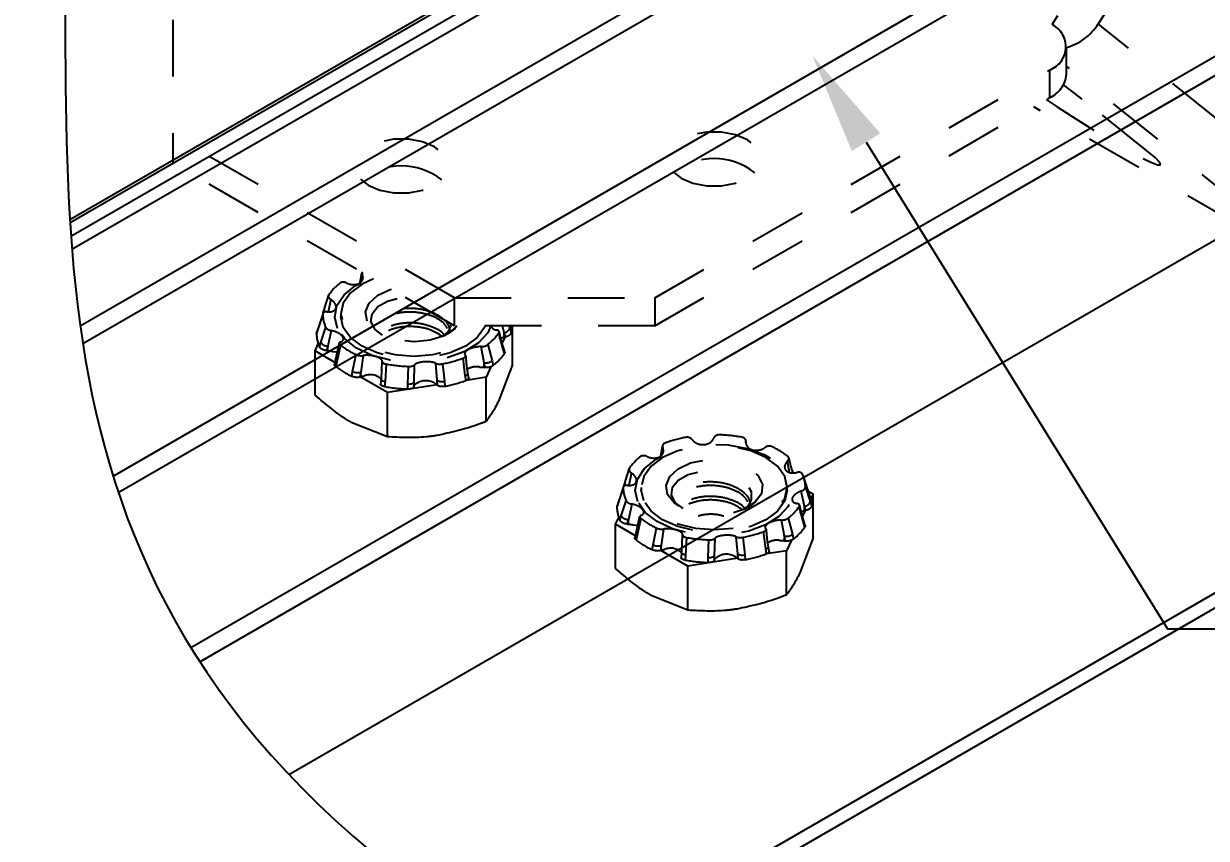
# Model space of a CAD drawing. Extents: x 0 to 11.5, y -11.3 to 0.
# Drawn here: x 1.053 to 3.141, y -7.385 to -5.948 of the extents above; entities that cross this region are included whole.
import ezdxf
from ezdxf import colors
from ezdxf.entities.mleader import LeaderData, LeaderLine
from ezdxf.math import Vec2, Vec3

# ---------------------------------------------------------------- set-up
doc = ezdxf.new("R2010")
doc.units = 0
doc.header["$LTSCALE"] = 0.5
doc.header["$MEASUREMENT"] = 0
doc.linetypes.add('HIDDEN2', pattern=[0.1875, 0.125, -0.0625])
for name, color, linetype in [('Brackets', 181, 'CONTINUOUS'), ('Dimension', 10, 'CONTINUOUS'), ('FAB DWG', 221, 'CONTINUOUS'), ('Hardware', 242, 'CONTINUOUS'), ('Housing', 150, 'CONTINUOUS')]:
    doc.layers.add(name, color=color, linetype=linetype)
doc.styles.get("Standard").update_dxf_attribs({"font": 'arial.ttf'})

msp = doc.modelspace()

# ---------------------------------------------------------------- linework, layer by layer
at = {"layer": 'Brackets', "linetype": 'HIDDEN2', "transparency": 16777216}
for p, q in [((2.976, -5.9078), (2.9497, -5.9485)), ((1.3164, -5.941), (1.3164, -6.1451)), ((2.8779, -5.9343), (2.8678, -5.95)), ((3.4718, -6.3658), (2.9497, -5.9485)), ((2.8937, -6.0376), (2.8937, -5.9888)), ((2.1672, -6.432), (2.8644, -6.0296)), ((2.8644, -6.0784), (2.8644, -6.0296)), ((3.3676, -6.4016), (2.8937, -6.0229)), ((2.1672, -6.4809), (2.8644, -6.0784)), ((3.3676, -6.4016), (2.8361, -6.0948)), ((3.0352, -6.1719), (2.9215, -6.0811)), ((1.8136, -6.432), (1.3164, -6.1451)), ((1.3164, -6.1451), (1.3164, -6.1939)), ((1.8136, -6.4809), (1.3164, -6.1939)), ((1.8136, -6.432), (2.1672, -6.432)), ((1.8136, -6.4809), (1.8136, -6.432)), ((2.1672, -6.432), (2.1672, -6.4809)), ((2.1672, -6.4809), (1.8136, -6.4809))]:
    msp.add_line(p, q, dxfattribs=at)
at = {"layer": 'Brackets', "linetype": 'HIDDEN2', "transparency": 16777216, "flags": 128}
for points in [[(2.9215, -6.0811), (2.9009, -6.0652), (2.8885, -6.0561)], [(2.8581, -6.0821), (2.8772, -6.0948), (2.9101, -6.1161), (2.9427, -6.1365), (2.9735, -6.1551), (3.0012, -6.1711), (3.0246, -6.1838), (3.0427, -6.1926), (3.0546, -6.1972), (3.0599, -6.1973), (3.0584, -6.193), (3.05, -6.1844), (3.0352, -6.1719)], [(1.661, -6.2332), (1.682, -6.242), (1.7067, -6.2466), (1.7327, -6.2466), (1.7574, -6.242), (1.7784, -6.2332), (1.7936, -6.221), (1.8017, -6.2068), (1.8017, -6.1918), (1.7936, -6.1775), (1.7784, -6.1654), (1.7574, -6.1566), (1.7327, -6.152), (1.7067, -6.152), (1.682, -6.1566), (1.661, -6.1654), (1.6457, -6.1775), (1.6377, -6.1918), (1.6377, -6.2068), (1.6457, -6.221), (1.661, -6.2332)], [(2.2134, -6.2204), (2.2344, -6.2292), (2.2591, -6.2339), (2.2851, -6.2339), (2.3098, -6.2292), (2.3308, -6.2204), (2.3461, -6.2083), (2.3541, -6.194), (2.3541, -6.179), (2.3461, -6.1648), (2.3308, -6.1527), (2.3098, -6.1439), (2.2851, -6.1392), (2.2591, -6.1392), (2.2344, -6.1439), (2.2134, -6.1527), (2.1982, -6.1648), (2.1901, -6.179), (2.1901, -6.194), (2.1982, -6.2083), (2.2134, -6.2204)]]:
    msp.add_lwpolyline(points, dxfattribs=at)
at = {"layer": 'Brackets', "linetype": 'HIDDEN2', "transparency": 16777216}
for centre, radius, start, end in [((2.849, -5.9888), 0.0436, 290.7714, 69.2286), ((2.8687, -5.8976), 0.0956, 285.1541, 327.8598), ((2.8437, -6.0326), 0.0503, 294.3654, 354.301), ((1.7197, -6.3139), 0.115, 51.631, 128.369), ((2.2721, -6.3011), 0.115, 51.631, 128.369)]:
    msp.add_arc(centre, radius, start, end, dxfattribs=at)
at = {"layer": 'Dimension', "transparency": 16777216}
msp.add_open_spline([(0, -4.0936), (1.1213, -4.6095), (1.1264, -5.9583), (1.1315, -7.3071), (2.4049, -7.8321)], degree=3, knots=[0.0416, 0.0416, 0.0416, 0.0416, 1, 2, 2, 2, 2], dxfattribs=at)
at = {"layer": 'Hardware', "linetype": 'HIDDEN2', "transparency": 16777216}
for p, q in [((1.6497, -6.3887), (1.6461, -6.4085)), ((1.6508, -6.3903), (1.6494, -6.4029)), ((1.5842, -6.4503), (1.592, -6.4263)), ((1.5842, -6.4503), (1.5837, -6.4513)), ((1.5955, -6.4348), (1.5909, -6.4565)), ((1.5809, -6.4606), (1.5724, -6.4873)), ((1.5837, -6.4513), (1.5814, -6.4584)), ((1.6129, -6.4601), (1.6129, -6.4647)), ((1.6173, -6.484), (1.6129, -6.4647)), ((1.5724, -6.4873), (1.5699, -6.4947)), ((1.5725, -6.4862), (1.5701, -6.4936)), ((1.5724, -6.4873), (1.5725, -6.4862)), ((1.5777, -6.5106), (1.5862, -6.4836)), ((1.596, -6.4895), (1.5901, -6.5169)), ((1.901, -6.4932), (1.8982, -6.4809)), ((1.9097, -6.4809), (1.9112, -6.4853)), ((1.9112, -6.4853), (1.9136, -6.4928)), ((1.912, -6.4801), (1.912, -6.4801)), ((1.9161, -6.5494), (1.9161, -6.4809)), ((1.5699, -6.4947), (1.5702, -6.4937)), ((1.5754, -6.5185), (1.5777, -6.5106)), ((1.61, -6.5114), (1.6036, -6.5408)), ((1.8993, -6.5223), (1.8916, -6.4939)), ((1.9023, -6.5011), (1.8976, -6.5113)), ((1.901, -6.5013), (1.901, -6.4932)), ((1.9035, -6.5008), (1.901, -6.4932)), ((1.901, -6.5013), (1.9035, -6.5008)), ((1.5675, -6.5253), (1.5732, -6.5131)), ((1.5675, -6.6033), (1.5675, -6.5253)), ((1.6026, -6.5456), (1.5675, -6.5253)), ((1.5901, -6.5169), (1.5878, -6.5248)), ((1.5878, -6.5248), (1.5901, -6.5249)), ((1.5901, -6.5249), (1.5901, -6.5169)), ((1.6122, -6.5151), (1.6057, -6.5446)), ((1.6338, -6.5617), (1.6398, -6.5319)), ((1.6522, -6.5337), (1.6481, -6.5629)), ((1.8657, -6.5463), (1.8606, -6.5178)), ((1.8724, -6.5142), (1.8799, -6.543)), ((1.9, -6.5195), (1.8993, -6.5172)), ((1.9017, -6.5302), (1.8993, -6.5223)), ((1.9023, -6.5275), (1.8999, -6.5195)), ((1.6038, -6.541), (1.6017, -6.5492)), ((1.6057, -6.5446), (1.6037, -6.5528)), ((1.6038, -6.541), (1.6038, -6.5408)), ((1.6846, -6.5743), (1.686, -6.5443)), ((1.693, -6.5486), (1.6911, -6.5796)), ((1.7312, -6.5839), (1.7324, -6.5528)), ((1.7426, -6.5503), (1.7418, -6.5804)), ((1.783, -6.5773), (1.7807, -6.5474)), ((1.7924, -6.5482), (1.7958, -6.579)), ((1.8326, -6.5689), (1.8286, -6.5382)), ((1.8657, -6.5544), (1.8657, -6.5463)), ((1.8676, -6.5548), (1.8657, -6.5463)), ((1.8657, -6.5544), (1.8676, -6.5548)), ((1.878, -6.5533), (1.8694, -6.572)), ((1.8799, -6.543), (1.8818, -6.5513)), ((1.9161, -6.5494), (1.8927, -6.611)), ((1.6324, -6.5703), (1.6338, -6.5617)), ((1.6481, -6.5629), (1.6466, -6.5715)), ((1.6466, -6.5715), (1.6481, -6.5709)), ((1.6951, -6.599), (1.6472, -6.5713)), ((1.6481, -6.5709), (1.6481, -6.5629)), ((1.684, -6.5754), (1.6831, -6.5843)), ((1.834, -6.5775), (1.8326, -6.5689)), ((1.8694, -6.572), (1.8339, -6.5775)), ((1.8387, -6.5733), (1.8373, -6.5646)), ((1.8694, -6.6499), (1.8694, -6.572)), ((1.6911, -6.5796), (1.6902, -6.5884)), ((1.783, -6.5854), (1.6951, -6.599)), ((1.7312, -6.5928), (1.7312, -6.5839)), ((1.7418, -6.5804), (1.7418, -6.5894)), ((1.783, -6.5854), (1.783, -6.5773)), ((1.7837, -6.5862), (1.783, -6.5773)), ((1.783, -6.5854), (1.7837, -6.5862)), ((1.7958, -6.579), (1.7964, -6.5878)), ((1.6951, -6.6769), (1.6951, -6.599)), ((1.6951, -6.6769), (1.6313, -6.6515)), ((2.18, -6.6948), (2.1765, -6.7145)), ((2.1812, -6.6964), (2.1797, -6.709)), ((2.328, -6.6871), (2.3279, -6.6852)), ((2.405, -6.7398), (2.4014, -6.7199)), ((2.1146, -6.7564), (2.1223, -6.7324)), ((2.1258, -6.7408), (2.1212, -6.7626)), ((2.4112, -6.7406), (2.41, -6.7366)), ((2.1141, -6.7574), (2.1117, -6.7645)), ((2.1146, -6.7564), (2.1141, -6.7574)), ((2.4409, -6.7811), (2.43, -6.7486)), ((2.1113, -6.7667), (2.1027, -6.7934)), ((2.1432, -6.7662), (2.1432, -6.7708)), ((2.1476, -6.7901), (2.1432, -6.7708)), ((2.401, -6.7708), (2.401, -6.7662)), ((2.4313, -6.7993), (2.4254, -6.7729)), ((2.4329, -6.7656), (2.4415, -6.7914)), ((2.4381, -6.7727), (2.4464, -6.7775)), ((2.4464, -6.7775), (2.4424, -6.7862)), ((2.4464, -6.8554), (2.4464, -6.7775)), ((2.1027, -6.7934), (2.1002, -6.8008)), ((2.1002, -6.8008), (2.1005, -6.7997)), ((2.1029, -6.7923), (2.1004, -6.7997)), ((2.1027, -6.7934), (2.1029, -6.7923)), ((2.108, -6.8167), (2.1165, -6.7897)), ((2.1263, -6.7956), (2.1205, -6.8229)), ((2.4297, -6.8284), (2.4219, -6.8)), ((2.4313, -6.8074), (2.4313, -6.7993)), ((2.4338, -6.8069), (2.4313, -6.7993)), ((2.4415, -6.7914), (2.444, -6.7989)), ((2.0978, -6.8314), (2.1035, -6.8192)), ((2.1057, -6.8246), (2.108, -6.8167)), ((2.1205, -6.8229), (2.1181, -6.8309)), ((2.1205, -6.831), (2.1205, -6.8229)), ((2.1403, -6.8175), (2.1339, -6.8469)), ((2.1426, -6.8212), (2.1361, -6.8507)), ((2.396, -6.8524), (2.3909, -6.8239)), ((2.4028, -6.8203), (2.4102, -6.849)), ((2.4326, -6.8071), (2.4279, -6.8173)), ((2.4303, -6.8256), (2.4296, -6.8233)), ((2.4326, -6.8335), (2.4303, -6.8256)), ((2.4313, -6.8074), (2.4338, -6.8069)), ((2.0978, -6.9093), (2.0978, -6.8314)), ((2.133, -6.8517), (2.0978, -6.8314)), ((2.1181, -6.8309), (2.1205, -6.831)), ((2.1341, -6.847), (2.1342, -6.8469)), ((2.1641, -6.8677), (2.1702, -6.838)), ((2.1825, -6.8398), (2.1784, -6.8689)), ((2.3629, -6.8749), (2.3589, -6.8443)), ((2.432, -6.8362), (2.4297, -6.8284)), ((2.1341, -6.847), (2.1321, -6.8553)), ((2.1361, -6.8507), (2.134, -6.8589)), ((2.1627, -6.8763), (2.1641, -6.8677)), ((2.215, -6.8804), (2.2163, -6.8503)), ((2.2233, -6.8546), (2.2214, -6.8857)), ((2.2615, -6.89), (2.2627, -6.8588)), ((2.273, -6.8564), (2.2721, -6.8865)), ((2.3134, -6.8834), (2.311, -6.8535)), ((2.3227, -6.8543), (2.3261, -6.8851)), ((2.396, -6.8605), (2.396, -6.8524)), ((2.398, -6.8608), (2.396, -6.8524)), ((2.396, -6.8605), (2.398, -6.8608)), ((2.4084, -6.8594), (2.3997, -6.8781)), ((2.4102, -6.849), (2.4121, -6.8574)), ((2.4464, -6.8554), (2.423, -6.9171)), ((2.1784, -6.8689), (2.1769, -6.8776)), ((2.1769, -6.8776), (2.1784, -6.877)), ((2.2254, -6.905), (2.1775, -6.8774)), ((2.1784, -6.877), (2.1784, -6.8689)), ((2.2144, -6.8815), (2.2135, -6.8903)), ((2.2214, -6.8857), (2.2205, -6.8945)), ((2.2721, -6.8865), (2.2721, -6.8955)), ((2.3134, -6.8914), (2.3134, -6.8834)), ((2.314, -6.8923), (2.3134, -6.8834)), ((2.3261, -6.8851), (2.3267, -6.8939)), ((2.3644, -6.8835), (2.3629, -6.8749)), ((2.3997, -6.8781), (2.3643, -6.8836)), ((2.3691, -6.8794), (2.3676, -6.8707)), ((2.3997, -6.956), (2.3997, -6.8781)), ((2.3134, -6.8914), (2.2254, -6.905)), ((2.2254, -6.983), (2.2254, -6.905)), ((2.2615, -6.8988), (2.2615, -6.89)), ((2.3134, -6.8914), (2.314, -6.8923)), ((2.2254, -6.983), (2.1616, -6.9575))]:
    msp.add_line(p, q, dxfattribs=at)
at = {"layer": 'Hardware', "linetype": 'HIDDEN2', "transparency": 16777216, "flags": 128}
for points in [[(1.6068, -6.4856), (1.6021, -6.4656), (1.6061, -6.4455), (1.6187, -6.4266), (1.6389, -6.4101), (1.6657, -6.3971), (1.6676, -6.3966)], [(1.6709, -6.3985), (1.6507, -6.4075), (1.6302, -6.4229), (1.6173, -6.4409), (1.6129, -6.4601), (1.6173, -6.4794), (1.6302, -6.4973), (1.6507, -6.5127), (1.6773, -6.5245), (1.7084, -6.5319), (1.7418, -6.5345), (1.7751, -6.5319), (1.8062, -6.5245), (1.8329, -6.5127), (1.8534, -6.4973), (1.8652, -6.4809)], [(1.6593, -6.4729), (1.6566, -6.4567), (1.6631, -6.4409), (1.6782, -6.4272), (1.7001, -6.4171), (1.7023, -6.4166)], [(1.6867, -6.4976), (1.6733, -6.4875), (1.6662, -6.4738), (1.668, -6.4598), (1.6782, -6.4472), (1.6955, -6.4375), (1.7174, -6.4319), (1.728, -6.4315)], [(1.8776, -6.4809), (1.8722, -6.4936), (1.8557, -6.5114), (1.832, -6.5263), (1.8026, -6.5373), (1.7694, -6.5438), (1.7345, -6.5452), (1.7, -6.5417), (1.6682, -6.5333), (1.6409, -6.5205), (1.6201, -6.5043), (1.6068, -6.4856)], [(1.867, -6.4809), (1.8663, -6.484), (1.8534, -6.5019), (1.8329, -6.5173), (1.8062, -6.5291), (1.7751, -6.5366), (1.7418, -6.5391), (1.7084, -6.5366), (1.6773, -6.5291), (1.6507, -6.5173), (1.6302, -6.5019), (1.6173, -6.484)], [(1.818, -6.4809), (1.8139, -6.4865), (1.7951, -6.4986), (1.7706, -6.5065), (1.743, -6.5094), (1.7152, -6.5069), (1.6903, -6.4994), (1.6709, -6.4876), (1.6593, -6.4729)], [(1.8068, -6.4769), (1.8067, -6.4816), (1.8043, -6.4871), (1.8043, -6.4871)], [(1.599, -6.5263), (1.6041, -6.527), (1.6065, -6.5277)], [(1.684, -6.5754), (1.6841, -6.575), (1.6846, -6.5743)], [(1.6911, -6.5796), (1.6892, -6.5792), (1.6875, -6.5786), (1.6861, -6.5779), (1.6851, -6.5772), (1.6843, -6.5765), (1.684, -6.5757), (1.684, -6.5754)], [(1.8326, -6.5689), (1.8342, -6.5681), (1.8355, -6.5674), (1.8365, -6.5665), (1.8371, -6.5657), (1.8373, -6.5649), (1.8373, -6.5646)], [(1.7312, -6.5839), (1.7332, -6.5839), (1.7352, -6.5837), (1.737, -6.5834), (1.7386, -6.583), (1.74, -6.5824), (1.741, -6.5818), (1.7416, -6.5811), (1.7418, -6.5804)], [(2.1372, -6.7917), (2.1324, -6.7716), (2.1364, -6.7516), (2.149, -6.7327), (2.1693, -6.7162), (2.196, -6.7032), (2.2275, -6.6944), (2.2619, -6.6904), (2.2968, -6.6914), (2.3303, -6.6975), (2.36, -6.7081), (2.3843, -6.7227), (2.4015, -6.7403), (2.4105, -6.7599), (2.4109, -6.7801), (2.4025, -6.7997), (2.386, -6.8175), (2.3623, -6.8324), (2.3329, -6.8434), (2.2997, -6.8498), (2.2648, -6.8513), (2.2303, -6.8477), (2.1985, -6.8393), (2.1713, -6.8266), (2.1504, -6.8104), (2.1372, -6.7917)], [(2.3966, -6.7469), (2.3837, -6.729), (2.3632, -6.7136), (2.3365, -6.7018), (2.3055, -6.6943), (2.2721, -6.6918), (2.2388, -6.6943), (2.2077, -6.7018), (2.181, -6.7136), (2.1605, -6.729), (2.1476, -6.7469), (2.1432, -6.7662), (2.1476, -6.7854), (2.1605, -6.8034), (2.181, -6.8188), (2.2077, -6.8306), (2.2388, -6.838), (2.2721, -6.8406), (2.3055, -6.838), (2.3365, -6.8306), (2.3632, -6.8188), (2.3837, -6.8034), (2.3966, -6.7854), (2.401, -6.7662), (2.3966, -6.7469)], [(2.1896, -6.7789), (2.1869, -6.7628), (2.1935, -6.747), (2.2085, -6.7333), (2.2304, -6.7232), (2.2569, -6.7177), (2.285, -6.7175), (2.3117, -6.7225), (2.3341, -6.7323), (2.3498, -6.7458), (2.3571, -6.7614), (2.3552, -6.7776), (2.3442, -6.7926), (2.3255, -6.8046), (2.3009, -6.8126), (2.2733, -6.8155), (2.2455, -6.813), (2.2206, -6.8055), (2.2013, -6.7937), (2.1896, -6.7789)], [(2.217, -6.8037), (2.2036, -6.7935), (2.1965, -6.7798), (2.1984, -6.7658), (2.2085, -6.7533), (2.2259, -6.7435), (2.2477, -6.738), (2.272, -6.737), (2.2954, -6.7408), (2.3155, -6.7489), (2.33, -6.7603), (2.3374, -6.7737), (2.337, -6.7877), (2.3346, -6.7932), (2.3346, -6.7932)], [(2.401, -6.7708), (2.3966, -6.7901), (2.3837, -6.808), (2.3632, -6.8234), (2.3365, -6.8352), (2.3055, -6.8426), (2.2721, -6.8452), (2.2388, -6.8426), (2.2077, -6.8352), (2.181, -6.8234), (2.1605, -6.808), (2.1476, -6.7901)], [(2.1293, -6.8324), (2.1345, -6.8331), (2.1368, -6.8337)], [(2.2144, -6.8815), (2.2145, -6.8811), (2.215, -6.8804)], [(2.2214, -6.8857), (2.2195, -6.8852), (2.2179, -6.8847), (2.2165, -6.884), (2.2154, -6.8833), (2.2147, -6.8826), (2.2144, -6.8818), (2.2144, -6.8815)], [(2.2615, -6.89), (2.2635, -6.8899), (2.2655, -6.8898), (2.2673, -6.8895), (2.269, -6.889), (2.2703, -6.8885), (2.2713, -6.8879), (2.2719, -6.8872), (2.2721, -6.8865)], [(2.3629, -6.8749), (2.3645, -6.8742), (2.3658, -6.8734), (2.3668, -6.8726), (2.3674, -6.8718), (2.3676, -6.8709), (2.3676, -6.8707)]]:
    msp.add_lwpolyline(points, dxfattribs=at)
at = {"layer": 'Hardware', "linetype": 'HIDDEN2', "transparency": 16777216}
for centre, radius, start, end in [((1.6694, -6.48), 0.0942, 128.2214, 145.2753), ((1.6377, -6.4598), 0.0568, 180.8882, 204.8115), ((1.5891, -6.4526), 0.00552, 166.2589, 227.425), ((1.7723, -6.4464), 0.0569, 300.1814, 321.3851), ((1.9004, -6.4819), 0.0113, 273.2007, 342.6544), ((1.8544, -6.4939), 0.0593, 1.0583, 13.4814), ((1.6306, -6.4934), 0.0607, 181.2152, 204.4846), ((1.59, -6.5016), 0.0153, 216.3982, 270.5278), ((1.8142, -6.4402), 0.0942, 308.2214, 325.2753), ((1.7011, -6.4), 0.1455, 232.3159, 245.0695), ((1.8192, -6.4725), 0.1006, 308.4561, 325.0406), ((1.8968, -6.5203), 0.00325, 321.7812, 13.9358), ((1.6983, -6.4295), 0.1555, 232.4917, 244.8937), ((1.6076, -6.5412), 0.00386, 175.8857, 240.4212), ((1.7412, -6.2843), 0.2686, 259.6613, 268.1276), ((1.7502, -6.3242), 0.228, 280.6678, 290.1149), ((1.8523, -6.584), 0.0306, 79.7573, 121.9794), ((1.8685, -6.5265), 0.02, 262.0635, 304.6896), ((1.6426, -6.543), 0.0206, 244.8872, 285.4043), ((1.6651, -6.595), 0.0276, 46.5331, 112.1477), ((1.7411, -6.3058), 0.2871, 259.778, 268.0108), ((1.7631, -6.6074), 0.0294, 57.3301, 131.3602), ((1.7913, -6.5635), 0.0161, 238.9551, 286.0489), ((1.7508, -6.3485), 0.2437, 280.7981, 289.9846), ((2.2637, -6.9021), 0.228, 100.6678, 110.1149), ((2.2727, -6.942), 0.2686, 79.6613, 88.1276), ((2.3127, -6.8263), 0.1455, 52.3159, 65.0695), ((2.1997, -6.7861), 0.0942, 128.2214, 145.2753), ((2.4053, -6.7381), 0.00492, 17.6128, 54.0591), ((2.4049, -6.738), 0.00525, 331.6424, 15.7405), ((2.1194, -6.7587), 0.00552, 166.2589, 227.425), ((2.3762, -6.7665), 0.0568, 0.8882, 24.8115), ((2.1681, -6.7658), 0.0568, 180.8882, 204.8115), ((2.3847, -6.8), 0.0593, 1.0583, 18.6507), ((2.1609, -6.7995), 0.0607, 181.2152, 204.4846), ((2.3027, -6.7525), 0.0569, 300.1814, 321.3851), ((2.3445, -6.7463), 0.0942, 308.2214, 325.2753), ((2.4307, -6.788), 0.0113, 273.2007, 342.6544), ((2.1203, -6.8076), 0.0153, 216.3982, 270.5278), ((2.2315, -6.7061), 0.1455, 232.3159, 245.0695), ((2.4271, -6.8263), 0.00325, 321.7812, 13.9358), ((2.2805, -6.6303), 0.228, 280.6678, 290.1149), ((2.3495, -6.7786), 0.1006, 308.4561, 325.0406), ((2.2287, -6.7356), 0.1555, 232.4917, 244.8937), ((2.138, -6.8473), 0.00386, 175.8857, 240.4212), ((2.1729, -6.849), 0.0206, 244.8872, 285.4043), ((2.2715, -6.5903), 0.2686, 259.6613, 268.1276), ((2.3826, -6.8901), 0.0306, 79.7573, 121.9794), ((2.3988, -6.8326), 0.02, 262.0635, 304.6896), ((2.1955, -6.9011), 0.0276, 46.5331, 112.1477), ((2.2934, -6.9135), 0.0294, 57.3301, 131.3602), ((2.3217, -6.8696), 0.0161, 238.9551, 286.0489), ((2.2811, -6.6545), 0.2437, 280.7981, 289.9846), ((2.2715, -6.6119), 0.2871, 259.778, 268.0108)]:
    msp.add_arc(centre, radius, start, end, dxfattribs=at)
for points, knots in [([(1.6504, -6.3867), (1.6503, -6.387), (1.6502, -6.3882), (1.6506, -6.3894), (1.6508, -6.3903)], [0.6379131, 0.6379131, 0.6379131, 0.6379131, 0.7502013, 1, 1, 1, 1]), ([(1.623, -6.4055), (1.6219, -6.4051), (1.6198, -6.4043), (1.6165, -6.4041), (1.6134, -6.4046), (1.6119, -6.4055), (1.6111, -6.406)], [0, 0, 0, 0, 0.2490605, 0.4981023, 0.7476088, 1, 1, 1, 1]), ([(1.623, -6.4055), (1.6234, -6.4057), (1.626, -6.4069), (1.6313, -6.4084), (1.6386, -6.4086), (1.6448, -6.4069), (1.6493, -6.4037), (1.6519, -6.3993), (1.6524, -6.3946), (1.6513, -6.3916), (1.6508, -6.3903)], [0, 0, 0, 0, 0.02708, 0.18011, 0.330178, 0.474174, 0.613106, 0.751006, 0.89223, 1, 1, 1, 1]), ([(1.592, -6.4263), (1.5917, -6.427), (1.591, -6.4283), (1.5915, -6.4306), (1.5929, -6.4329), (1.5946, -6.4341), (1.5955, -6.4348)], [0, 0, 0, 0, 0.250091, 0.500183, 0.750201, 1, 1, 1, 1]), ([(1.5885, -6.4566), (1.5889, -6.4566), (1.5917, -6.4568), (1.5964, -6.4564), (1.6015, -6.4543), (1.6044, -6.4509), (1.6049, -6.4467), (1.6033, -6.4421), (1.5999, -6.438), (1.5968, -6.4357), (1.5955, -6.4348)], [0, 0, 0, 0, 0.027186, 0.180215, 0.330279, 0.47427, 0.6132, 0.7511, 0.892328, 1, 1, 1, 1]), ([(1.8052, -6.4896), (1.8052, -6.4877), (1.8049, -6.4803), (1.7943, -6.4686), (1.7753, -6.457), (1.7505, -6.4506), (1.7245, -6.45), (1.7012, -6.455), (1.6838, -6.4648), (1.676, -6.4773), (1.6759, -6.4882), (1.6814, -6.4933), (1.6829, -6.4946)], [0, 0, 0, 0, 0.0405932, 0.1554767, 0.2703602, 0.3852436, 0.5001271, 0.6150106, 0.7298941, 0.8447776, 0.9596611, 1, 1, 1, 1]), ([(1.5885, -6.4566), (1.5874, -6.4566), (1.5854, -6.4565), (1.5829, -6.4574), (1.5813, -6.4587), (1.5811, -6.46), (1.5809, -6.4606)], [0, 0, 0, 0, 0.249061, 0.498102, 0.747609, 1, 1, 1, 1]), ([(1.8012, -6.4857), (1.7989, -6.4822), (1.7934, -6.4736), (1.775, -6.4635), (1.7505, -6.457), (1.7245, -6.4564), (1.701, -6.4614), (1.6844, -6.4711), (1.6763, -6.481), (1.6775, -6.4869), (1.6778, -6.4884)], [0, 0, 0, 0, 0.098406, 0.240538, 0.382669, 0.524801, 0.666932, 0.809064, 0.951195, 1, 1, 1, 1]), ([(1.5862, -6.4836), (1.5866, -6.4842), (1.5874, -6.4855), (1.5897, -6.4873), (1.5927, -6.4887), (1.5949, -6.4893), (1.596, -6.4895)], [0, 0, 0, 0, 0.250091, 0.500183, 0.750201, 1, 1, 1, 1]), ([(1.6125, -6.5096), (1.6128, -6.5095), (1.6146, -6.5088), (1.6171, -6.507), (1.618, -6.5038), (1.6165, -6.5002), (1.6128, -6.4965), (1.6075, -6.4933), (1.6017, -6.4908), (1.5977, -6.4899), (1.596, -6.4895)], [0, 0, 0, 0, 0.026829, 0.179863, 0.32994, 0.473946, 0.612884, 0.750782, 0.891999, 1, 1, 1, 1]), ([(1.7955, -6.4975), (1.7949, -6.4965), (1.7907, -6.4906), (1.7747, -6.4827), (1.7507, -6.4761), (1.7243, -6.4755), (1.7016, -6.4807), (1.6871, -6.4875), (1.6841, -6.4926), (1.6835, -6.4936)], [0, 0, 0, 0, 0.035033, 0.219522, 0.404012, 0.588502, 0.772992, 0.957482, 1, 1, 1, 1]), ([(1.7921, -6.5002), (1.7865, -6.4965), (1.775, -6.4886), (1.7504, -6.4826), (1.7243, -6.4818), (1.7018, -6.4871), (1.6881, -6.4931), (1.6854, -6.4972), (1.6854, -6.4972)], [0, 0, 0, 0, 0.1884789, 0.3911135, 0.5937481, 0.7963827, 0.9990173, 1, 1, 1, 1]), ([(1.8043, -6.4871), (1.8028, -6.4901), (1.8008, -6.4938), (1.7964, -6.4967), (1.7955, -6.4973)], [0, 0, 0, 0, 0.789862, 1, 1, 1, 1]), ([(1.7961, -6.4977), (1.8008, -6.4951), (1.809, -6.4904), (1.8145, -6.4845), (1.8168, -6.4819)], [0, 0, 0, 0, 0.575609, 1, 1, 1, 1]), ([(1.879, -6.4809), (1.8789, -6.4814), (1.8789, -6.4831), (1.8803, -6.4857), (1.8836, -6.4877), (1.8867, -6.4884), (1.8881, -6.4886)], [0.5535908, 0.5535908, 0.5535908, 0.5535908, 0.6131998, 0.7511001, 0.8923282, 1, 1, 1, 1]), ([(1.8916, -6.4939), (1.8919, -6.4933), (1.8925, -6.4921), (1.892, -6.4904), (1.8906, -6.4892), (1.8889, -6.4888), (1.8881, -6.4886)], [0, 0, 0, 0, 0.2500911, 0.500183, 0.7502013, 1, 1, 1, 1]), ([(1.8993, -6.5172), (1.8986, -6.515), (1.8961, -6.5066), (1.894, -6.4975), (1.8925, -6.4909)], [0, 0, 0, 0, 0.264802, 1, 1, 1, 1]), ([(1.6125, -6.5096), (1.6119, -6.5099), (1.6107, -6.5104), (1.6101, -6.5119), (1.6105, -6.5135), (1.6116, -6.5146), (1.6122, -6.5151)], [0, 0, 0, 0, 0.249061, 0.498102, 0.747609, 1, 1, 1, 1]), ([(1.8922, -6.504), (1.8946, -6.5031), (1.8975, -6.502), (1.9004, -6.5014), (1.901, -6.5013)], [0, 0, 0, 0, 0.807517, 1, 1, 1, 1]), ([(1.9136, -6.4928), (1.9135, -6.4935), (1.9134, -6.4948), (1.9117, -6.4969), (1.9093, -6.4988), (1.9064, -6.5001), (1.9044, -6.5006), (1.9035, -6.5008)], [0, 0, 0, 0, 0.2068704, 0.4137417, 0.6205972, 0.8274563, 1, 1, 1, 1]), ([(1.5878, -6.5248), (1.5867, -6.5247), (1.5846, -6.5245), (1.5813, -6.5234), (1.5784, -6.5219), (1.5763, -6.5202), (1.5757, -6.5191), (1.5754, -6.5185)], [0, 0, 0, 0, 0.2068692, 0.4137386, 0.6206054, 0.8274634, 1, 1, 1, 1]), ([(1.5901, -6.5249), (1.5925, -6.5251), (1.5954, -6.5254), (1.5984, -6.5262), (1.599, -6.5263)], [0, 0, 0, 0, 0.810242, 1, 1, 1, 1]), ([(1.6398, -6.5319), (1.6408, -6.5323), (1.6427, -6.5331), (1.646, -6.5337), (1.6494, -6.534), (1.6513, -6.5338), (1.6522, -6.5337)], [0, 0, 0, 0, 0.250091, 0.500183, 0.750201, 1, 1, 1, 1]), ([(1.686, -6.5443), (1.686, -6.5441), (1.6862, -6.5431), (1.6853, -6.541), (1.6818, -6.5383), (1.6764, -6.5359), (1.67, -6.5342), (1.6631, -6.5332), (1.6569, -6.533), (1.6536, -6.5335), (1.6522, -6.5337)], [0, 0, 0, 0, 0.027156, 0.180185, 0.33025, 0.474243, 0.613173, 0.751073, 0.8923, 1, 1, 1, 1]), ([(1.8286, -6.5382), (1.8295, -6.5379), (1.8313, -6.5371), (1.8329, -6.5357), (1.8335, -6.5343), (1.833, -6.5335), (1.8327, -6.5331)], [0, 0, 0, 0, 0.250091, 0.500183, 0.750201, 1, 1, 1, 1]), ([(1.8606, -6.5178), (1.8602, -6.5178), (1.8575, -6.5178), (1.8522, -6.5184), (1.845, -6.5201), (1.8388, -6.5226), (1.8342, -6.5255), (1.8317, -6.5285), (1.8312, -6.5311), (1.8323, -6.5325), (1.8327, -6.5331)], [0, 0, 0, 0, 0.02708, 0.18011, 0.330178, 0.474174, 0.613106, 0.751006, 0.89223, 1, 1, 1, 1]), ([(1.8606, -6.5178), (1.8616, -6.5178), (1.8637, -6.5177), (1.8671, -6.517), (1.8702, -6.5158), (1.8717, -6.5147), (1.8724, -6.5142)], [0, 0, 0, 0, 0.249061, 0.498102, 0.747609, 1, 1, 1, 1]), ([(1.9022, -6.5275), (1.9023, -6.5279), (1.9025, -6.5287), (1.902, -6.5297), (1.9017, -6.5302)], [0, 0, 0, 0, 0.468285, 1, 1, 1, 1]), ([(1.6037, -6.5528), (1.6031, -6.5523), (1.602, -6.5512), (1.6015, -6.55), (1.6018, -6.5494), (1.6018, -6.5493)], [0, 0, 0, 0, 0.443134, 0.886269, 1, 1, 1, 1]), ([(1.686, -6.5443), (1.686, -6.5447), (1.686, -6.5455), (1.6875, -6.5467), (1.6898, -6.5478), (1.6919, -6.5483), (1.693, -6.5486)], [0, 0, 0, 0, 0.249061, 0.498102, 0.747609, 1, 1, 1, 1]), ([(1.7324, -6.5528), (1.7335, -6.5528), (1.7358, -6.5528), (1.7389, -6.5522), (1.7414, -6.5514), (1.7422, -6.5507), (1.7426, -6.5503)], [0, 0, 0, 0, 0.250091, 0.500183, 0.750201, 1, 1, 1, 1]), ([(1.7807, -6.5474), (1.7805, -6.5473), (1.7789, -6.5465), (1.7751, -6.5453), (1.7685, -6.5445), (1.7613, -6.5445), (1.7545, -6.5453), (1.7487, -6.5467), (1.7446, -6.5484), (1.7432, -6.5497), (1.7426, -6.5503)], [0, 0, 0, 0, 0.027195, 0.180223, 0.330286, 0.474278, 0.613207, 0.751108, 0.892336, 1, 1, 1, 1]), ([(1.7807, -6.5474), (1.7814, -6.5477), (1.7827, -6.5483), (1.7857, -6.5487), (1.789, -6.5487), (1.7913, -6.5484), (1.7924, -6.5482)], [0, 0, 0, 0, 0.249061, 0.498102, 0.747609, 1, 1, 1, 1]), ([(1.8373, -6.5646), (1.8368, -6.5614), (1.835, -6.5514), (1.8344, -6.541), (1.8339, -6.534)], [0, 0, 0, 0, 0.322303, 1, 1, 1, 1]), ([(1.8577, -6.554), (1.86, -6.554), (1.8629, -6.5539), (1.8652, -6.5543), (1.8657, -6.5544)], [0, 0, 0, 0, 0.80752, 1, 1, 1, 1]), ([(1.8818, -6.5513), (1.881, -6.5518), (1.8795, -6.5529), (1.8764, -6.5541), (1.8731, -6.5548), (1.87, -6.5551), (1.8684, -6.5548), (1.8676, -6.5548)], [0, 0, 0, 0, 0.20687, 0.413742, 0.620597, 0.827456, 1, 1, 1, 1]), ([(1.6466, -6.5715), (1.6459, -6.5718), (1.6444, -6.5722), (1.6413, -6.5724), (1.638, -6.572), (1.6348, -6.5713), (1.6331, -6.5706), (1.6324, -6.5703)], [0, 0, 0, 0, 0.206869, 0.413739, 0.620605, 0.827463, 1, 1, 1, 1]), ([(1.6481, -6.5709), (1.6497, -6.5704), (1.6516, -6.5697), (1.6542, -6.5695), (1.6547, -6.5694)], [0, 0, 0, 0, 0.809992, 1, 1, 1, 1]), ([(1.8386, -6.5733), (1.8387, -6.5735), (1.8389, -6.574), (1.8381, -6.5752), (1.8364, -6.5765), (1.8348, -6.5771), (1.834, -6.5775)], [0, 0, 0, 0, 0.117573, 0.428944, 0.740302, 1, 1, 1, 1]), ([(1.6902, -6.5884), (1.6892, -6.5882), (1.6871, -6.5877), (1.6847, -6.5866), (1.6833, -6.5854), (1.6832, -6.5846), (1.6832, -6.5843)], [0, 0, 0, 0, 0.2572104, 0.5144219, 0.7716138, 1, 1, 1, 1]), ([(1.7418, -6.5894), (1.7417, -6.5898), (1.7414, -6.5906), (1.7397, -6.5916), (1.7372, -6.5924), (1.7342, -6.5928), (1.7321, -6.5928), (1.7312, -6.5928)], [0, 0, 0, 0, 0.206869, 0.413739, 0.620605, 0.827463, 1, 1, 1, 1]), ([(1.7418, -6.5885), (1.742, -6.5876), (1.7423, -6.5866), (1.7434, -6.5856), (1.7437, -6.5854)], [0, 0, 0, 0, 0.807733, 1, 1, 1, 1]), ([(1.779, -6.5827), (1.7803, -6.5834), (1.7821, -6.5842), (1.7829, -6.5852), (1.783, -6.5854)], [0, 0, 0, 0, 0.807517, 1, 1, 1, 1]), ([(1.7964, -6.5878), (1.7953, -6.588), (1.7931, -6.5883), (1.7897, -6.5883), (1.7868, -6.5879), (1.7847, -6.5872), (1.784, -6.5865), (1.7837, -6.5862)], [0, 0, 0, 0, 0.20687, 0.413742, 0.620597, 0.827456, 1, 1, 1, 1]), ([(1.6313, -6.6515), (1.6298, -6.6506), (1.6082, -6.638), (1.5871, -6.62), (1.5675, -6.6033)], [0, 0, 0, 0, 0.070185, 1, 1, 1, 1]), ([(1.8927, -6.611), (1.8922, -6.6122), (1.8843, -6.629), (1.8765, -6.6399), (1.8694, -6.6499)], [0, 0, 0, 0, 0.070185, 1, 1, 1, 1]), ([(1.8694, -6.6499), (1.8641, -6.652), (1.8357, -6.6631), (1.8062, -6.6696), (1.7822, -6.6748)], [0, 0, 0, 0, 0.186488, 1, 1, 1, 1]), ([(1.7822, -6.6748), (1.776, -6.6757), (1.7465, -6.6797), (1.7177, -6.6781), (1.6951, -6.6769)], [0, 0, 0, 0, 0.2126528, 1, 1, 1, 1]), ([(2.2332, -6.682), (2.2325, -6.6813), (2.2312, -6.6799), (2.2282, -6.6784), (2.2248, -6.6777), (2.2226, -6.6779), (2.2215, -6.6781)], [0, 0, 0, 0, 0.2490605, 0.4981023, 0.7476088, 1, 1, 1, 1]), ([(2.2332, -6.682), (2.2334, -6.6823), (2.2349, -6.6843), (2.2387, -6.6875), (2.2454, -6.6903), (2.2525, -6.6911), (2.2594, -6.69), (2.2652, -6.6872), (2.2693, -6.6834), (2.2707, -6.6804), (2.2713, -6.6791)], [0, 0, 0, 0, 0.027195, 0.180223, 0.330286, 0.474278, 0.613207, 0.751108, 0.892336, 1, 1, 1, 1]), ([(2.2815, -6.6735), (2.2803, -6.6736), (2.2781, -6.6737), (2.275, -6.6749), (2.2725, -6.6767), (2.2717, -6.6783), (2.2713, -6.6791)], [0, 0, 0, 0, 0.250091, 0.500183, 0.750201, 1, 1, 1, 1]), ([(2.3279, -6.6852), (2.3279, -6.6844), (2.3279, -6.6826), (2.3264, -6.6804), (2.3241, -6.6786), (2.322, -6.678), (2.3209, -6.6777)], [0, 0, 0, 0, 0.249061, 0.498102, 0.747609, 1, 1, 1, 1]), ([(2.1533, -6.7116), (2.1537, -6.7118), (2.1564, -6.713), (2.1617, -6.7145), (2.1689, -6.7147), (2.1751, -6.713), (2.1797, -6.7098), (2.1822, -6.7054), (2.1827, -6.7007), (2.1816, -6.6977), (2.1812, -6.6964)], [0, 0, 0, 0, 0.02708, 0.18011, 0.330178, 0.474174, 0.613106, 0.751006, 0.89223, 1, 1, 1, 1]), ([(2.1853, -6.688), (2.1844, -6.6885), (2.1826, -6.6893), (2.181, -6.6914), (2.1804, -6.6938), (2.1809, -6.6955), (2.1812, -6.6964)], [0, 0, 0, 0, 0.250091, 0.500183, 0.750201, 1, 1, 1, 1]), ([(2.3279, -6.6852), (2.3279, -6.6855), (2.3277, -6.6878), (2.3286, -6.6919), (2.3321, -6.6966), (2.3375, -6.6997), (2.3439, -6.7011), (2.3508, -6.7007), (2.357, -6.6988), (2.3603, -6.6967), (2.3617, -6.6958)], [0, 0, 0, 0, 0.027156, 0.180185, 0.33025, 0.474243, 0.613173, 0.751073, 0.8923, 1, 1, 1, 1]), ([(2.3741, -6.6944), (2.3731, -6.694), (2.3712, -6.6934), (2.3679, -6.6934), (2.3645, -6.6941), (2.3626, -6.6952), (2.3617, -6.6958)], [0, 0, 0, 0, 0.250091, 0.500183, 0.750201, 1, 1, 1, 1]), ([(2.1533, -6.7116), (2.1523, -6.7112), (2.1502, -6.7104), (2.1468, -6.7102), (2.1437, -6.7106), (2.1422, -6.7116), (2.1414, -6.7121)], [0, 0, 0, 0, 0.249061, 0.498102, 0.747609, 1, 1, 1, 1]), ([(2.4014, -6.7199), (2.4011, -6.7202), (2.3993, -6.722), (2.3968, -6.7258), (2.3959, -6.731), (2.3974, -6.7355), (2.4011, -6.7388), (2.4063, -6.7406), (2.4122, -6.7409), (2.4162, -6.7402), (2.4179, -6.7399)], [0, 0, 0, 0, 0.026829, 0.179863, 0.32994, 0.473946, 0.612884, 0.750782, 0.891999, 1, 1, 1, 1]), ([(2.4014, -6.7199), (2.402, -6.7192), (2.4032, -6.7177), (2.4038, -6.7153), (2.4034, -6.7129), (2.4023, -6.7118), (2.4017, -6.7112)], [0, 0, 0, 0, 0.2490605, 0.4981023, 0.7476088, 1, 1, 1, 1]), ([(2.4094, -6.7348), (2.4088, -6.7329), (2.4066, -6.7257), (2.4051, -6.7191), (2.404, -6.7143)], [0, 0, 0, 0, 0.268091, 1, 1, 1, 1]), ([(2.1188, -6.7626), (2.1192, -6.7627), (2.122, -6.7629), (2.1268, -6.7625), (2.1318, -6.7604), (2.1347, -6.757), (2.1353, -6.7528), (2.1336, -6.7482), (2.1302, -6.744), (2.1271, -6.7418), (2.1258, -6.7408)], [0, 0, 0, 0, 0.027186, 0.180215, 0.330279, 0.47427, 0.6132, 0.7511, 0.892328, 1, 1, 1, 1]), ([(2.1223, -6.7324), (2.122, -6.7331), (2.1214, -6.7344), (2.1218, -6.7367), (2.1233, -6.739), (2.125, -6.7402), (2.1258, -6.7408)], [0, 0, 0, 0, 0.250091, 0.500183, 0.750201, 1, 1, 1, 1]), ([(2.4277, -6.7427), (2.4273, -6.7421), (2.4265, -6.7409), (2.4242, -6.7398), (2.4212, -6.7394), (2.419, -6.7397), (2.4179, -6.7399)], [0, 0, 0, 0, 0.250091, 0.500183, 0.750201, 1, 1, 1, 1]), ([(2.1188, -6.7626), (2.1178, -6.7626), (2.1157, -6.7626), (2.1133, -6.7634), (2.1116, -6.7648), (2.1114, -6.7661), (2.1113, -6.7667)], [0, 0, 0, 0, 0.249061, 0.498102, 0.747609, 1, 1, 1, 1]), ([(2.3356, -6.7957), (2.3355, -6.7938), (2.3353, -6.7864), (2.3247, -6.7746), (2.3056, -6.7631), (2.2808, -6.7567), (2.2548, -6.7561), (2.2315, -6.7611), (2.2142, -6.7709), (2.2063, -6.7834), (2.2062, -6.7943), (2.2117, -6.7994), (2.2132, -6.8007)], [0, 0, 0, 0, 0.0405932, 0.1554767, 0.2703602, 0.3852436, 0.5001271, 0.6150106, 0.7298941, 0.8447776, 0.9596611, 1, 1, 1, 1]), ([(2.3315, -6.7918), (2.3293, -6.7883), (2.3238, -6.7796), (2.3053, -6.7695), (2.2809, -6.763), (2.2548, -6.7625), (2.2313, -6.7675), (2.2147, -6.7772), (2.2066, -6.7871), (2.2078, -6.793), (2.2082, -6.7945)], [0, 0, 0, 0, 0.098406, 0.240538, 0.382669, 0.524801, 0.666932, 0.809064, 0.951195, 1, 1, 1, 1]), ([(2.3259, -6.8035), (2.3252, -6.8026), (2.321, -6.7967), (2.305, -6.7888), (2.281, -6.7822), (2.2547, -6.7816), (2.2319, -6.7867), (2.2175, -6.7936), (2.2144, -6.7987), (2.2139, -6.7997)], [0, 0, 0, 0, 0.035033, 0.219522, 0.404012, 0.588502, 0.772992, 0.957482, 1, 1, 1, 1]), ([(2.4254, -6.7729), (2.425, -6.773), (2.4222, -6.7741), (2.4174, -6.7765), (2.4124, -6.7805), (2.4095, -6.7848), (2.409, -6.7886), (2.4106, -6.7917), (2.414, -6.7938), (2.4171, -6.7944), (2.4184, -6.7947)], [0, 0, 0, 0, 0.027186, 0.180215, 0.330279, 0.47427, 0.6132, 0.7511, 0.892328, 1, 1, 1, 1]), ([(2.4254, -6.7729), (2.4264, -6.7725), (2.4285, -6.7716), (2.431, -6.7697), (2.4326, -6.7677), (2.4328, -6.7663), (2.4329, -6.7656)], [0, 0, 0, 0, 0.249061, 0.498102, 0.747609, 1, 1, 1, 1]), ([(2.1165, -6.7897), (2.1169, -6.7903), (2.1177, -6.7916), (2.1201, -6.7934), (2.123, -6.7948), (2.1252, -6.7954), (2.1263, -6.7956)], [0, 0, 0, 0, 0.250091, 0.500183, 0.750201, 1, 1, 1, 1]), ([(2.1429, -6.8156), (2.1431, -6.8155), (2.1449, -6.8149), (2.1474, -6.8131), (2.1483, -6.8099), (2.1468, -6.8062), (2.1432, -6.8026), (2.1379, -6.7993), (2.132, -6.7969), (2.128, -6.796), (2.1263, -6.7956)], [0, 0, 0, 0, 0.026829, 0.179863, 0.32994, 0.473946, 0.612884, 0.750782, 0.891999, 1, 1, 1, 1]), ([(2.3224, -6.8063), (2.3168, -6.8025), (2.3053, -6.7947), (2.2808, -6.7886), (2.2547, -6.7879), (2.2322, -6.7932), (2.2184, -6.7991), (2.2157, -6.8033), (2.2157, -6.8033)], [0, 0, 0, 0, 0.188479, 0.391113, 0.593748, 0.796383, 0.999017, 1, 1, 1, 1]), ([(2.3346, -6.7932), (2.3331, -6.7962), (2.3311, -6.7999), (2.3267, -6.8028), (2.3258, -6.8034)], [0, 0, 0, 0, 0.789862, 1, 1, 1, 1]), ([(2.3264, -6.8038), (2.3311, -6.8011), (2.3393, -6.7965), (2.3448, -6.7906), (2.3472, -6.788)], [0, 0, 0, 0, 0.575609, 1, 1, 1, 1]), ([(2.4219, -6.8), (2.4222, -6.7993), (2.4228, -6.7981), (2.4224, -6.7965), (2.4209, -6.7953), (2.4193, -6.7949), (2.4184, -6.7947)], [0, 0, 0, 0, 0.2500911, 0.500183, 0.7502013, 1, 1, 1, 1]), ([(2.4296, -6.8233), (2.429, -6.8211), (2.4264, -6.8126), (2.4244, -6.8036), (2.4228, -6.7969)], [0, 0, 0, 0, 0.264802, 1, 1, 1, 1]), ([(2.444, -6.7989), (2.4439, -6.7996), (2.4437, -6.8009), (2.442, -6.803), (2.4396, -6.8048), (2.4367, -6.8062), (2.4347, -6.8067), (2.4338, -6.8069)], [0, 0, 0, 0, 0.20687, 0.413742, 0.620597, 0.827456, 1, 1, 1, 1]), ([(2.1181, -6.8309), (2.117, -6.8308), (2.1149, -6.8306), (2.1116, -6.8295), (2.1088, -6.828), (2.1067, -6.8263), (2.106, -6.8251), (2.1057, -6.8246)], [0, 0, 0, 0, 0.206869, 0.413739, 0.620605, 0.827463, 1, 1, 1, 1]), ([(2.1429, -6.8156), (2.1422, -6.8159), (2.141, -6.8165), (2.1404, -6.8179), (2.1408, -6.8196), (2.142, -6.8206), (2.1426, -6.8212)], [0, 0, 0, 0, 0.249061, 0.498102, 0.747609, 1, 1, 1, 1]), ([(2.2888, -6.8172), (2.2861, -6.8164), (2.2755, -6.8134), (2.2585, -6.8132), (2.2473, -6.816), (2.2435, -6.817)], [0, 0, 0, 0, 0.1830696, 0.7216256, 1, 1, 1, 1]), ([(2.3909, -6.8239), (2.3905, -6.8239), (2.3879, -6.8239), (2.3826, -6.8244), (2.3753, -6.8262), (2.3691, -6.8287), (2.3646, -6.8316), (2.362, -6.8346), (2.3615, -6.8372), (2.3626, -6.8386), (2.3631, -6.8392)], [0, 0, 0, 0, 0.02708, 0.18011, 0.330178, 0.474174, 0.613106, 0.751006, 0.89223, 1, 1, 1, 1]), ([(2.3909, -6.8239), (2.392, -6.8239), (2.3941, -6.8238), (2.3974, -6.823), (2.4005, -6.8219), (2.402, -6.8208), (2.4028, -6.8203)], [0, 0, 0, 0, 0.2490605, 0.4981023, 0.7476088, 1, 1, 1, 1]), ([(2.4225, -6.8101), (2.4249, -6.8092), (2.4278, -6.8081), (2.4308, -6.8075), (2.4313, -6.8074)], [0, 0, 0, 0, 0.8075175, 1, 1, 1, 1]), ([(2.1205, -6.831), (2.1228, -6.8312), (2.1258, -6.8315), (2.1288, -6.8322), (2.1293, -6.8324)], [0, 0, 0, 0, 0.810242, 1, 1, 1, 1]), ([(2.1702, -6.838), (2.1711, -6.8384), (2.173, -6.8391), (2.1764, -6.8398), (2.1797, -6.8401), (2.1816, -6.8399), (2.1825, -6.8398)], [0, 0, 0, 0, 0.250091, 0.500183, 0.750201, 1, 1, 1, 1]), ([(2.2163, -6.8503), (2.2163, -6.8502), (2.2165, -6.8491), (2.2156, -6.8471), (2.2121, -6.8443), (2.2067, -6.842), (2.2003, -6.8403), (2.1934, -6.8393), (2.1873, -6.8391), (2.184, -6.8396), (2.1825, -6.8398)], [0, 0, 0, 0, 0.027156, 0.180185, 0.33025, 0.474243, 0.613173, 0.751073, 0.8923, 1, 1, 1, 1]), ([(2.3589, -6.8443), (2.3598, -6.8439), (2.3616, -6.8432), (2.3632, -6.8418), (2.3638, -6.8404), (2.3633, -6.8396), (2.3631, -6.8392)], [0, 0, 0, 0, 0.250091, 0.500183, 0.750201, 1, 1, 1, 1]), ([(2.3677, -6.8707), (2.3671, -6.8674), (2.3653, -6.8574), (2.3647, -6.8471), (2.3642, -6.8401)], [0, 0, 0, 0, 0.3223029, 1, 1, 1, 1]), ([(2.4325, -6.8336), (2.4326, -6.834), (2.4328, -6.8348), (2.4323, -6.8357), (2.432, -6.8362)], [0, 0, 0, 0, 0.468285, 1, 1, 1, 1]), ([(2.134, -6.8589), (2.1334, -6.8584), (2.1323, -6.8573), (2.1318, -6.856), (2.1321, -6.8555), (2.1322, -6.8554)], [0, 0, 0, 0, 0.443134, 0.886269, 1, 1, 1, 1]), ([(2.2163, -6.8503), (2.2163, -6.8507), (2.2164, -6.8516), (2.2178, -6.8528), (2.2202, -6.8539), (2.2223, -6.8544), (2.2233, -6.8546)], [0, 0, 0, 0, 0.2490605, 0.4981023, 0.7476088, 1, 1, 1, 1]), ([(2.2627, -6.8588), (2.2639, -6.8588), (2.2661, -6.8588), (2.2692, -6.8583), (2.2717, -6.8575), (2.2725, -6.8568), (2.273, -6.8564)], [0, 0, 0, 0, 0.250091, 0.500183, 0.750201, 1, 1, 1, 1]), ([(2.311, -6.8535), (2.3108, -6.8534), (2.3093, -6.8526), (2.3055, -6.8514), (2.2988, -6.8506), (2.2917, -6.8506), (2.2849, -6.8513), (2.279, -6.8527), (2.2749, -6.8545), (2.2736, -6.8558), (2.273, -6.8564)], [0, 0, 0, 0, 0.027195, 0.180223, 0.330286, 0.474278, 0.613207, 0.751108, 0.892336, 1, 1, 1, 1]), ([(2.311, -6.8535), (2.3117, -6.8538), (2.313, -6.8544), (2.316, -6.8548), (2.3194, -6.8548), (2.3216, -6.8545), (2.3227, -6.8543)], [0, 0, 0, 0, 0.249061, 0.498102, 0.747609, 1, 1, 1, 1]), ([(2.3881, -6.8601), (2.3904, -6.86), (2.3932, -6.86), (2.3956, -6.8604), (2.396, -6.8605)], [0, 0, 0, 0, 0.80752, 1, 1, 1, 1]), ([(2.4121, -6.8574), (2.4114, -6.8579), (2.4099, -6.8589), (2.4068, -6.8601), (2.4035, -6.8609), (2.4004, -6.8611), (2.3987, -6.8609), (2.398, -6.8608)], [0, 0, 0, 0, 0.20687, 0.413742, 0.620597, 0.827456, 1, 1, 1, 1]), ([(2.1769, -6.8776), (2.1762, -6.8779), (2.1747, -6.8783), (2.1717, -6.8784), (2.1683, -6.8781), (2.1652, -6.8774), (2.1635, -6.8767), (2.1627, -6.8763)], [0, 0, 0, 0, 0.206869, 0.413739, 0.620605, 0.827463, 1, 1, 1, 1]), ([(2.1784, -6.877), (2.18, -6.8765), (2.182, -6.8758), (2.1846, -6.8755), (2.185, -6.8755)], [0, 0, 0, 0, 0.809992, 1, 1, 1, 1]), ([(2.3689, -6.8794), (2.369, -6.8795), (2.3692, -6.8801), (2.3684, -6.8812), (2.3668, -6.8825), (2.3651, -6.8832), (2.3644, -6.8835)], [0, 0, 0, 0, 0.117573, 0.428944, 0.740302, 1, 1, 1, 1]), ([(2.1616, -6.9575), (2.1601, -6.9567), (2.1386, -6.9441), (2.1175, -6.9261), (2.0978, -6.9093)], [0, 0, 0, 0, 0.070185, 1, 1, 1, 1]), ([(2.2205, -6.8945), (2.2195, -6.8942), (2.2174, -6.8938), (2.2151, -6.8927), (2.2136, -6.8915), (2.2135, -6.8907), (2.2135, -6.8903)], [0, 0, 0, 0, 0.25721, 0.514422, 0.771614, 1, 1, 1, 1]), ([(2.2721, -6.8955), (2.272, -6.8959), (2.2718, -6.8966), (2.2701, -6.8977), (2.2675, -6.8984), (2.2645, -6.8989), (2.2625, -6.8989), (2.2615, -6.8988)], [0, 0, 0, 0, 0.2068692, 0.4137386, 0.6206054, 0.8274634, 1, 1, 1, 1]), ([(2.2721, -6.8946), (2.2723, -6.8937), (2.2726, -6.8926), (2.2738, -6.8916), (2.274, -6.8915)], [0, 0, 0, 0, 0.807733, 1, 1, 1, 1]), ([(2.3093, -6.8888), (2.3107, -6.8894), (2.3124, -6.8903), (2.3132, -6.8913), (2.3134, -6.8914)], [0, 0, 0, 0, 0.807517, 1, 1, 1, 1]), ([(2.3267, -6.8939), (2.3256, -6.8941), (2.3234, -6.8944), (2.3201, -6.8944), (2.3171, -6.894), (2.315, -6.8932), (2.3143, -6.8926), (2.314, -6.8923)], [0, 0, 0, 0, 0.20687, 0.413742, 0.620597, 0.827456, 1, 1, 1, 1]), ([(2.423, -6.9171), (2.4225, -6.9183), (2.4146, -6.9351), (2.4069, -6.9459), (2.3997, -6.956)], [0, 0, 0, 0, 0.070185, 1, 1, 1, 1]), ([(2.3997, -6.956), (2.3944, -6.9581), (2.366, -6.9692), (2.3365, -6.9757), (2.3125, -6.9809)], [0, 0, 0, 0, 0.186488, 1, 1, 1, 1]), ([(2.3125, -6.9809), (2.3063, -6.9818), (2.2768, -6.9858), (2.248, -6.9842), (2.2254, -6.983)], [0, 0, 0, 0, 0.212653, 1, 1, 1, 1])]:
    msp.add_open_spline(points, degree=3, knots=knots, dxfattribs=at)
at = {"layer": 'Housing', "transparency": 16777216}
for p, q in [((3.3533, -5.0137), (1.1347, -6.2942)), ((1.135, -6.2991), (3.3608, -5.0145)), ((1.1366, -6.3227), (3.382, -5.0267)), ((1.1383, -6.3461), (3.3926, -5.0451)), ((1.1529, -6.4811), (3.3926, -5.1885)), ((1.1529, -6.4811), (3.3778, -5.197)), ((1.1576, -6.5126), (3.3926, -5.2226)), ((1.2109, -6.7463), (3.3926, -5.4871)), ((1.2109, -6.7463), (3.3778, -5.4957)), ((1.2202, -6.7751), (3.3926, -5.5213)), ((1.3481, -7.0489), (3.3926, -5.8689)), ((1.3481, -7.0489), (3.3778, -5.8774)), ((1.364, -7.0739), (3.3926, -5.903)), ((1.5211, -7.2726), (3.3926, -6.1925)), ((1.9849, -7.6281), (3.9325, -6.5041)), ((2.0081, -7.6413), (3.9393, -6.5268))]:
    msp.add_line(p, q, dxfattribs=at)

# ---------------------------------------------------------------- leaders
at = {"layer": 'FAB DWG', "ltscale": 0.5, "transparency": 16777216}
ml = msp.add_multileader_mtext('Standard', dxfattribs=at)
ml.set_content('BK01510 (x1)\\PHW83212 (x2)\\PHW08320 (x2)', color=256)
ml.set_leader_properties()
ml.build(insert=Vec2(0, 0))
ml.multileader.update_dxf_attribs({"dogleg_length": 0.36, "arrow_head_size": 0.18})
ctx = ml.context
ctx.base_point, ctx.char_height, ctx.arrow_head_size, ctx.landing_gap_size, ctx.plane_origin, ctx.plane_x_axis, ctx.plane_y_axis = Vec3(3.2539, -7.0156), 0.188, 0.18, 0.09, Vec3(2.9006, 5.1201), Vec3(1, 0, 0), Vec3(0, 1, 0)
ctx.text_align_type = 2
notes = []
notes.append((ctx, [(1, (1, 1, 0), (3.0719, -7.0156), (1, 0, 0), 0.182, [(0, [(2.4451, -6.0041)], 0, [])])]))
ctx.mtext.insert, ctx.mtext.text_direction, ctx.mtext.rotation, ctx.mtext.width, ctx.mtext.defined_height, ctx.mtext.alignment, ctx.mtext.flow_direction = Vec3(5.0065, -6.894), Vec3(1, 0, 0), 6.283185, 1.706088, 0.5501, 3, 5
for ctx, leaders in notes:
    for number, flags, end, landing, length, lines in leaders:
        leader = LeaderData()
        leader.index, (leader.has_last_leader_line, leader.has_dogleg_vector, leader.attachment_direction) = number, flags
        leader.last_leader_point, leader.dogleg_vector, leader.dogleg_length = Vec3(end), Vec3(landing), length
        for number, points, colour, breaks in lines:
            line = LeaderLine()
            line.index, line.vertices, line.color, line.breaks = number, Vec3.list(points), colors.encode_raw_color(colour), breaks
            leader.lines.append(line)
        ctx.leaders.append(leader)

doc.saveas('drawing.dxf')
